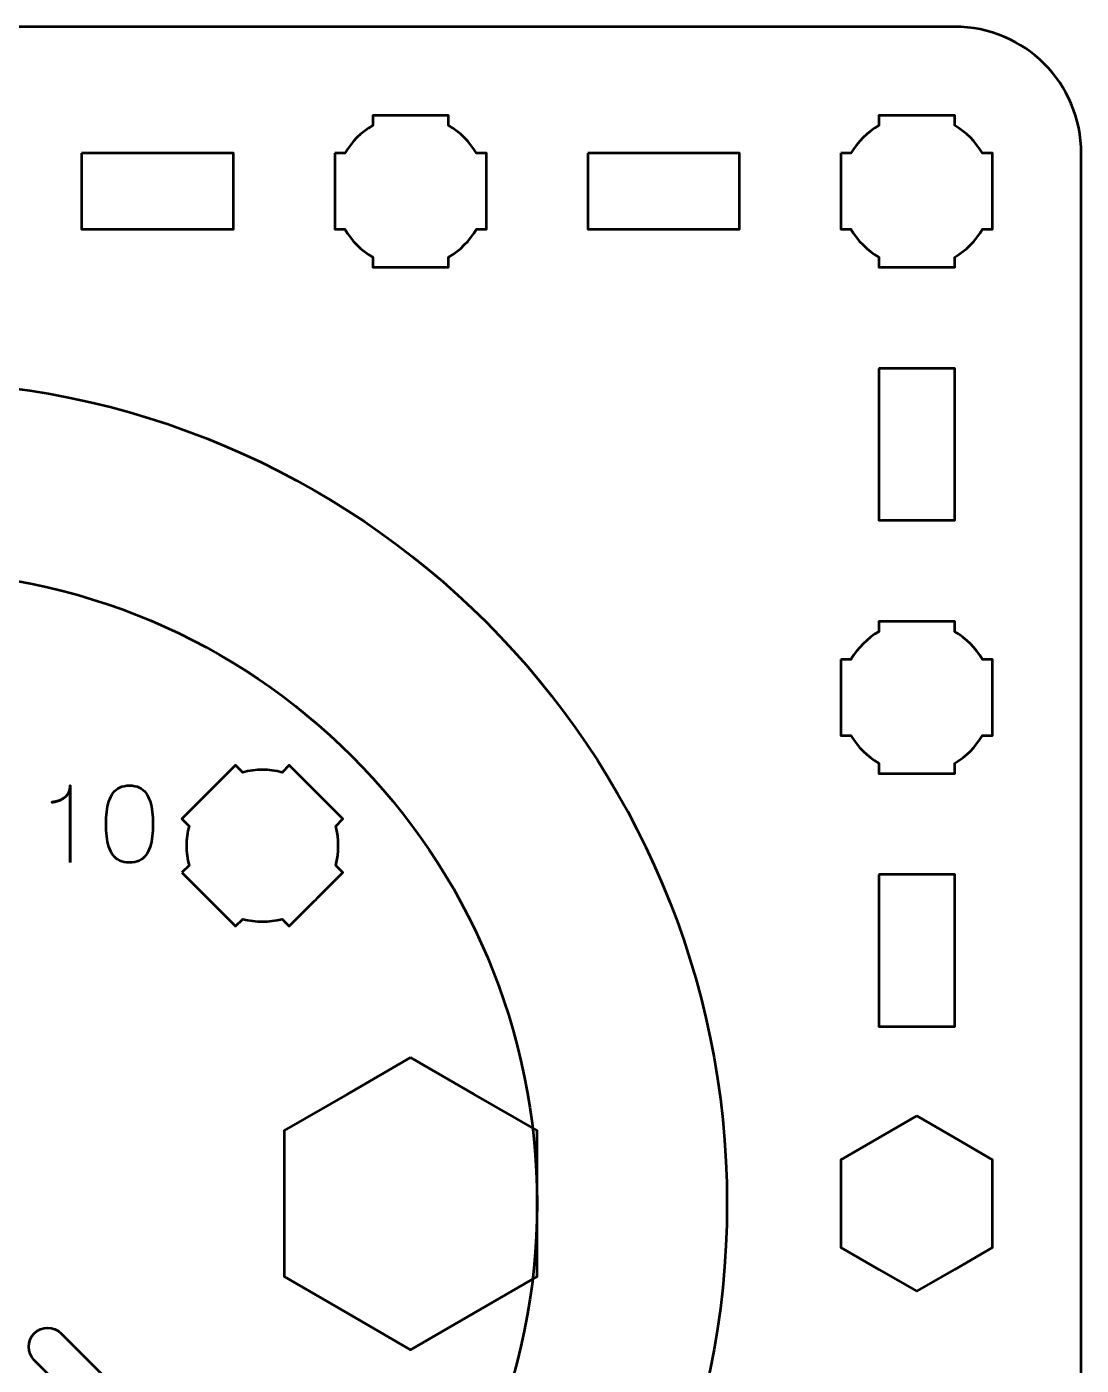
# Model space of a CAD drawing. Header units: centimetres. Extents: x -30.2 to 9.2, y -19.5 to -10.2.
# Drawn here: x -15.02 to -10.85, y -15.49 to -10.2 of the extents above; entities that cross this region are included whole.
import ezdxf

# ---------------------------------------------------------------- set-up
doc = ezdxf.new("R2010")
doc.units = ezdxf.units.CM
doc.header["$MEASUREMENT"] = 0
doc.layers.add('Layer 1', color=7, linetype='Continuous')

msp = doc.modelspace()

# ---------------------------------------------------------------- linework, layer by layer
at = {"layer": 'Layer 1', "lineweight": 53}
for major_axis in [(0, 3.25), (0, 2.5)]:
    msp.add_ellipse((-15.50001, -14.85001), major_axis=major_axis, ratio=1, dxfattribs=at)
for points, knots in [([(-19.64995, -10.19995), (-19.64995, -10.19995), (-11.35005, -10.19995), (-11.35005, -10.19995), (-11.35005, -10.19995), (-11.07305, -10.19995), (-10.84995, -10.42305), (-10.84995, -10.70005), (-10.84995, -10.70005), (-10.84995, -10.70005), (-10.84995, -18.99995), (-10.84995, -18.99995), (-10.84995, -18.99995), (-10.84995, -19.27695), (-11.07305, -19.50005), (-11.35005, -19.50005), (-11.35005, -19.50005), (-11.35005, -19.50005), (-19.64995, -19.50005), (-19.64995, -19.50005), (-19.64995, -19.50005), (-19.92695, -19.50005), (-20.15005, -19.27695), (-20.15005, -18.99995), (-20.15005, -18.99995), (-20.15005, -18.99995), (-20.15005, -10.70005), (-20.15005, -10.70005), (-20.15005, -10.70005), (-20.15005, -10.42305), (-19.92695, -10.19995), (-19.64995, -10.19995)], [0, 0, 0, 0, 0.125, 0.125, 0.125, 0.125, 0.25, 0.25, 0.25, 0.25, 0.375, 0.375, 0.375, 0.375, 0.5, 0.5, 0.5, 0.5, 0.625, 0.625, 0.625, 0.625, 0.75, 0.75, 0.75, 0.75, 0.875, 0.875, 0.875, 0.875, 1, 1, 1, 1]), ([(-13.80001, -10.69997), (-13.80001, -10.69997), (-13.75981, -10.69997), (-13.75981, -10.69997), (-13.75981, -10.69997), (-13.73348, -10.65445), (-13.69552, -10.61652), (-13.65001, -10.59019), (-13.65001, -10.59019), (-13.65001, -10.59019), (-13.65001, -10.54997), (-13.65001, -10.54997), (-13.65001, -10.54997), (-13.65001, -10.54997), (-13.35001, -10.54997), (-13.35001, -10.54997), (-13.35001, -10.54997), (-13.35001, -10.54997), (-13.35001, -10.59016), (-13.35001, -10.59016), (-13.35001, -10.59016), (-13.30448, -10.61649), (-13.26649, -10.65444), (-13.24013, -10.69997), (-13.24013, -10.69997), (-13.24013, -10.69997), (-13.20001, -10.69997), (-13.20001, -10.69997), (-13.20001, -10.69997), (-13.20001, -10.69997), (-13.20001, -10.84539), (-13.20001, -10.84539), (-13.20001, -10.84539), (-13.20001, -10.84539), (-13.19995, -10.85004), (-13.19995, -10.85004), (-13.19995, -10.85004), (-13.19995, -10.85004), (-13.20001, -10.85468), (-13.20001, -10.85468), (-13.20001, -10.85468), (-13.20001, -10.85468), (-13.20001, -10.99997), (-13.20001, -10.99997), (-13.20001, -10.99997), (-13.20001, -10.99997), (-13.24008, -10.99997), (-13.24008, -10.99997), (-13.24008, -10.99997), (-13.26643, -11.04554), (-13.30443, -11.08355), (-13.35001, -11.10991), (-13.35001, -11.10991), (-13.35001, -11.10991), (-13.35001, -11.14997), (-13.35001, -11.14997), (-13.35001, -11.14997), (-13.35001, -11.14997), (-13.49329, -11.14997), (-13.49329, -11.14997), (-13.49329, -11.14997), (-13.49329, -11.14997), (-13.49996, -11.15005), (-13.49996, -11.15005), (-13.49996, -11.15005), (-13.49996, -11.15005), (-13.50664, -11.14997), (-13.50664, -11.14997), (-13.50664, -11.14997), (-13.50664, -11.14997), (-13.65001, -11.14997), (-13.65001, -11.14997), (-13.65001, -11.14997), (-13.65001, -11.14997), (-13.65001, -11.10987), (-13.65001, -11.10987), (-13.65001, -11.10987), (-13.69555, -11.08351), (-13.73353, -11.04552), (-13.75986, -10.99997), (-13.75986, -10.99997), (-13.75986, -10.99997), (-13.80001, -10.99997), (-13.80001, -10.99997), (-13.80001, -10.99997), (-13.80001, -10.99997), (-13.80001, -10.69997), (-13.80001, -10.69997)], [0, 0, 0, 0, 0.0454545, 0.0454545, 0.0454545, 0.0454545, 0.0909091, 0.0909091, 0.0909091, 0.0909091, 0.1363636, 0.1363636, 0.1363636, 0.1363636, 0.1818182, 0.1818182, 0.1818182, 0.1818182, 0.2272727, 0.2272727, 0.2272727, 0.2272727, 0.2727273, 0.2727273, 0.2727273, 0.2727273, 0.3181818, 0.3181818, 0.3181818, 0.3181818, 0.3636364, 0.3636364, 0.3636364, 0.3636364, 0.4090909, 0.4090909, 0.4090909, 0.4090909, 0.4545455, 0.4545455, 0.4545455, 0.4545455, 0.5, 0.5, 0.5, 0.5, 0.5454545, 0.5454545, 0.5454545, 0.5454545, 0.5909091, 0.5909091, 0.5909091, 0.5909091, 0.6363636, 0.6363636, 0.6363636, 0.6363636, 0.6818182, 0.6818182, 0.6818182, 0.6818182, 0.7272727, 0.7272727, 0.7272727, 0.7272727, 0.7727273, 0.7727273, 0.7727273, 0.7727273, 0.8181818, 0.8181818, 0.8181818, 0.8181818, 0.8636364, 0.8636364, 0.8636364, 0.8636364, 0.9090909, 0.9090909, 0.9090909, 0.9090909, 0.9545455, 0.9545455, 0.9545455, 0.9545455, 1, 1, 1, 1]), ([(-11.80001, -10.69997), (-11.80001, -10.69997), (-11.75981, -10.69997), (-11.75981, -10.69997), (-11.75981, -10.69997), (-11.73348, -10.65445), (-11.69552, -10.61652), (-11.65001, -10.59019), (-11.65001, -10.59019), (-11.65001, -10.59019), (-11.65001, -10.54997), (-11.65001, -10.54997), (-11.65001, -10.54997), (-11.65001, -10.54997), (-11.35001, -10.54997), (-11.35001, -10.54997), (-11.35001, -10.54997), (-11.35001, -10.54997), (-11.35001, -10.59016), (-11.35001, -10.59016), (-11.35001, -10.59016), (-11.30448, -10.61649), (-11.26649, -10.65444), (-11.24013, -10.69997), (-11.24013, -10.69997), (-11.24013, -10.69997), (-11.20001, -10.69997), (-11.20001, -10.69997), (-11.20001, -10.69997), (-11.20001, -10.69997), (-11.20001, -10.84539), (-11.20001, -10.84539), (-11.20001, -10.84539), (-11.20001, -10.84539), (-11.19995, -10.85004), (-11.19995, -10.85004), (-11.19995, -10.85004), (-11.19995, -10.85004), (-11.20001, -10.85468), (-11.20001, -10.85468), (-11.20001, -10.85468), (-11.20001, -10.85468), (-11.20001, -10.99997), (-11.20001, -10.99997), (-11.20001, -10.99997), (-11.20001, -10.99997), (-11.24008, -10.99997), (-11.24008, -10.99997), (-11.24008, -10.99997), (-11.26643, -11.04554), (-11.30443, -11.08355), (-11.35001, -11.10991), (-11.35001, -11.10991), (-11.35001, -11.10991), (-11.35001, -11.14997), (-11.35001, -11.14997), (-11.35001, -11.14997), (-11.35001, -11.14997), (-11.49329, -11.14997), (-11.49329, -11.14997), (-11.49329, -11.14997), (-11.49329, -11.14997), (-11.49996, -11.15005), (-11.49996, -11.15005), (-11.49996, -11.15005), (-11.49996, -11.15005), (-11.50664, -11.14997), (-11.50664, -11.14997), (-11.50664, -11.14997), (-11.50664, -11.14997), (-11.65001, -11.14997), (-11.65001, -11.14997), (-11.65001, -11.14997), (-11.65001, -11.14997), (-11.65001, -11.10987), (-11.65001, -11.10987), (-11.65001, -11.10987), (-11.69555, -11.08351), (-11.73353, -11.04552), (-11.75986, -10.99997), (-11.75986, -10.99997), (-11.75986, -10.99997), (-11.80001, -10.99997), (-11.80001, -10.99997), (-11.80001, -10.99997), (-11.80001, -10.99997), (-11.80001, -10.69997), (-11.80001, -10.69997)], [0, 0, 0, 0, 0.0454545, 0.0454545, 0.0454545, 0.0454545, 0.0909091, 0.0909091, 0.0909091, 0.0909091, 0.1363636, 0.1363636, 0.1363636, 0.1363636, 0.1818182, 0.1818182, 0.1818182, 0.1818182, 0.2272727, 0.2272727, 0.2272727, 0.2272727, 0.2727273, 0.2727273, 0.2727273, 0.2727273, 0.3181818, 0.3181818, 0.3181818, 0.3181818, 0.3636364, 0.3636364, 0.3636364, 0.3636364, 0.4090909, 0.4090909, 0.4090909, 0.4090909, 0.4545455, 0.4545455, 0.4545455, 0.4545455, 0.5, 0.5, 0.5, 0.5, 0.5454545, 0.5454545, 0.5454545, 0.5454545, 0.5909091, 0.5909091, 0.5909091, 0.5909091, 0.6363636, 0.6363636, 0.6363636, 0.6363636, 0.6818182, 0.6818182, 0.6818182, 0.6818182, 0.7272727, 0.7272727, 0.7272727, 0.7272727, 0.7727273, 0.7727273, 0.7727273, 0.7727273, 0.8181818, 0.8181818, 0.8181818, 0.8181818, 0.8636364, 0.8636364, 0.8636364, 0.8636364, 0.9090909, 0.9090909, 0.9090909, 0.9090909, 0.9545455, 0.9545455, 0.9545455, 0.9545455, 1, 1, 1, 1]), ([(-14.79997, -10.70005), (-14.79997, -10.70005), (-14.19997, -10.70005), (-14.19997, -10.70005), (-14.19997, -10.70005), (-14.19997, -10.70005), (-14.19997, -11.00005), (-14.19997, -11.00005), (-14.19997, -11.00005), (-14.19997, -11.00005), (-14.79997, -11.00005), (-14.79997, -11.00005), (-14.79997, -11.00005), (-14.79997, -11.00005), (-14.79997, -10.70005), (-14.79997, -10.70005)], [0, 0, 0, 0, 0.25, 0.25, 0.25, 0.25, 0.5, 0.5, 0.5, 0.5, 0.75, 0.75, 0.75, 0.75, 1, 1, 1, 1]), ([(-12.8, -10.70005), (-12.8, -10.70005), (-12.2, -10.70005), (-12.2, -10.70005), (-12.2, -10.70005), (-12.2, -10.70005), (-12.2, -11.00005), (-12.2, -11.00005), (-12.2, -11.00005), (-12.2, -11.00005), (-12.8, -11.00005), (-12.8, -11.00005), (-12.8, -11.00005), (-12.8, -11.00005), (-12.8, -10.70005), (-12.8, -10.70005)], [0, 0, 0, 0, 0.25, 0.25, 0.25, 0.25, 0.5, 0.5, 0.5, 0.5, 0.75, 0.75, 0.75, 0.75, 1, 1, 1, 1]), ([(-11.65005, -11.55), (-11.65005, -11.55), (-11.35005, -11.55), (-11.35005, -11.55), (-11.35005, -11.55), (-11.35005, -11.55), (-11.35005, -12.15), (-11.35005, -12.15), (-11.35005, -12.15), (-11.35005, -12.15), (-11.65005, -12.15), (-11.65005, -12.15), (-11.65005, -12.15), (-11.65005, -12.15), (-11.65005, -11.55), (-11.65005, -11.55)], [0, 0, 0, 0, 0.25, 0.25, 0.25, 0.25, 0.5, 0.5, 0.5, 0.5, 0.75, 0.75, 0.75, 0.75, 1, 1, 1, 1]), ([(-11.80001, -12.69997), (-11.80001, -12.69997), (-11.75981, -12.69997), (-11.75981, -12.69997), (-11.75981, -12.69997), (-11.73348, -12.65445), (-11.69552, -12.61652), (-11.65001, -12.59019), (-11.65001, -12.59019), (-11.65001, -12.59019), (-11.65001, -12.54997), (-11.65001, -12.54997), (-11.65001, -12.54997), (-11.65001, -12.54997), (-11.35001, -12.54997), (-11.35001, -12.54997), (-11.35001, -12.54997), (-11.35001, -12.54997), (-11.35001, -12.59016), (-11.35001, -12.59016), (-11.35001, -12.59016), (-11.30448, -12.61649), (-11.26649, -12.65444), (-11.24013, -12.69997), (-11.24013, -12.69997), (-11.24013, -12.69997), (-11.20001, -12.69997), (-11.20001, -12.69997), (-11.20001, -12.69997), (-11.20001, -12.69997), (-11.20001, -12.84539), (-11.20001, -12.84539), (-11.20001, -12.84539), (-11.20001, -12.84539), (-11.19995, -12.85004), (-11.19995, -12.85004), (-11.19995, -12.85004), (-11.19995, -12.85004), (-11.20001, -12.85468), (-11.20001, -12.85468), (-11.20001, -12.85468), (-11.20001, -12.85468), (-11.20001, -12.99997), (-11.20001, -12.99997), (-11.20001, -12.99997), (-11.20001, -12.99997), (-11.24008, -12.99997), (-11.24008, -12.99997), (-11.24008, -12.99997), (-11.26643, -13.04554), (-11.30443, -13.08355), (-11.35001, -13.10991), (-11.35001, -13.10991), (-11.35001, -13.10991), (-11.35001, -13.14997), (-11.35001, -13.14997), (-11.35001, -13.14997), (-11.35001, -13.14997), (-11.49329, -13.14997), (-11.49329, -13.14997), (-11.49329, -13.14997), (-11.49329, -13.14997), (-11.49996, -13.15005), (-11.49996, -13.15005), (-11.49996, -13.15005), (-11.49996, -13.15005), (-11.50664, -13.14997), (-11.50664, -13.14997), (-11.50664, -13.14997), (-11.50664, -13.14997), (-11.65001, -13.14997), (-11.65001, -13.14997), (-11.65001, -13.14997), (-11.65001, -13.14997), (-11.65001, -13.10987), (-11.65001, -13.10987), (-11.65001, -13.10987), (-11.69555, -13.08351), (-11.73353, -13.04552), (-11.75986, -12.99997), (-11.75986, -12.99997), (-11.75986, -12.99997), (-11.80001, -12.99997), (-11.80001, -12.99997), (-11.80001, -12.99997), (-11.80001, -12.99997), (-11.80001, -12.69997), (-11.80001, -12.69997)], [0, 0, 0, 0, 0.0454545, 0.0454545, 0.0454545, 0.0454545, 0.0909091, 0.0909091, 0.0909091, 0.0909091, 0.1363636, 0.1363636, 0.1363636, 0.1363636, 0.1818182, 0.1818182, 0.1818182, 0.1818182, 0.2272727, 0.2272727, 0.2272727, 0.2272727, 0.2727273, 0.2727273, 0.2727273, 0.2727273, 0.3181818, 0.3181818, 0.3181818, 0.3181818, 0.3636364, 0.3636364, 0.3636364, 0.3636364, 0.4090909, 0.4090909, 0.4090909, 0.4090909, 0.4545455, 0.4545455, 0.4545455, 0.4545455, 0.5, 0.5, 0.5, 0.5, 0.5454545, 0.5454545, 0.5454545, 0.5454545, 0.5909091, 0.5909091, 0.5909091, 0.5909091, 0.6363636, 0.6363636, 0.6363636, 0.6363636, 0.6818182, 0.6818182, 0.6818182, 0.6818182, 0.7272727, 0.7272727, 0.7272727, 0.7272727, 0.7727273, 0.7727273, 0.7727273, 0.7727273, 0.8181818, 0.8181818, 0.8181818, 0.8181818, 0.8636364, 0.8636364, 0.8636364, 0.8636364, 0.9090909, 0.9090909, 0.9090909, 0.9090909, 0.9545455, 0.9545455, 0.9545455, 0.9545455, 1, 1, 1, 1]), ([(-14.40401, -13.54185), (-14.40401, -13.54185), (-14.37558, -13.51343), (-14.37558, -13.51343), (-14.37558, -13.51343), (-14.38915, -13.46262), (-14.38913, -13.40896), (-14.37557, -13.35816), (-14.37557, -13.35816), (-14.37557, -13.35816), (-14.40401, -13.32972), (-14.40401, -13.32972), (-14.40401, -13.32972), (-14.40401, -13.32972), (-14.19187, -13.11759), (-14.19187, -13.11759), (-14.19187, -13.11759), (-14.19187, -13.11759), (-14.16346, -13.14601), (-14.16346, -13.14601), (-14.16346, -13.14601), (-14.11264, -13.13243), (-14.05895, -13.1324), (-14.00811, -13.14596), (-14.00811, -13.14596), (-14.00811, -13.14596), (-13.97974, -13.11759), (-13.97974, -13.11759), (-13.97974, -13.11759), (-13.97974, -13.11759), (-13.87692, -13.22042), (-13.87692, -13.22042), (-13.87692, -13.22042), (-13.87692, -13.22042), (-13.87358, -13.22366), (-13.87358, -13.22366), (-13.87358, -13.22366), (-13.87358, -13.22366), (-13.87035, -13.22698), (-13.87035, -13.22698), (-13.87035, -13.22698), (-13.87035, -13.22698), (-13.76761, -13.32972), (-13.76761, -13.32972), (-13.76761, -13.32972), (-13.76761, -13.32972), (-13.79594, -13.35805), (-13.79594, -13.35805), (-13.79594, -13.35805), (-13.78235, -13.40891), (-13.78235, -13.46266), (-13.79594, -13.51353), (-13.79594, -13.51353), (-13.79594, -13.51353), (-13.76761, -13.54185), (-13.76761, -13.54185), (-13.76761, -13.54185), (-13.76761, -13.54185), (-13.86893, -13.64317), (-13.86893, -13.64317), (-13.86893, -13.64317), (-13.86893, -13.64317), (-13.87358, -13.64794), (-13.87358, -13.64794), (-13.87358, -13.64794), (-13.87358, -13.64794), (-13.87836, -13.65261), (-13.87836, -13.65261), (-13.87836, -13.65261), (-13.87836, -13.65261), (-13.97974, -13.75398), (-13.97974, -13.75398), (-13.97974, -13.75398), (-13.97974, -13.75398), (-14.0081, -13.72563), (-14.0081, -13.72563), (-14.0081, -13.72563), (-14.05894, -13.73919), (-14.11266, -13.73918), (-14.16348, -13.72559), (-14.16348, -13.72559), (-14.16348, -13.72559), (-14.19187, -13.75398), (-14.19187, -13.75398), (-14.19187, -13.75398), (-14.19187, -13.75398), (-14.40401, -13.54185), (-14.40401, -13.54185)], [0, 0, 0, 0, 0.0454545, 0.0454545, 0.0454545, 0.0454545, 0.0909091, 0.0909091, 0.0909091, 0.0909091, 0.1363636, 0.1363636, 0.1363636, 0.1363636, 0.1818182, 0.1818182, 0.1818182, 0.1818182, 0.2272727, 0.2272727, 0.2272727, 0.2272727, 0.2727273, 0.2727273, 0.2727273, 0.2727273, 0.3181818, 0.3181818, 0.3181818, 0.3181818, 0.3636364, 0.3636364, 0.3636364, 0.3636364, 0.4090909, 0.4090909, 0.4090909, 0.4090909, 0.4545455, 0.4545455, 0.4545455, 0.4545455, 0.5, 0.5, 0.5, 0.5, 0.5454545, 0.5454545, 0.5454545, 0.5454545, 0.5909091, 0.5909091, 0.5909091, 0.5909091, 0.6363636, 0.6363636, 0.6363636, 0.6363636, 0.6818182, 0.6818182, 0.6818182, 0.6818182, 0.7272727, 0.7272727, 0.7272727, 0.7272727, 0.7727273, 0.7727273, 0.7727273, 0.7727273, 0.8181818, 0.8181818, 0.8181818, 0.8181818, 0.8636364, 0.8636364, 0.8636364, 0.8636364, 0.9090909, 0.9090909, 0.9090909, 0.9090909, 0.9545455, 0.9545455, 0.9545455, 0.9545455, 1, 1, 1, 1]), ([(-11.65005, -13.54996), (-11.65005, -13.54996), (-11.35005, -13.54996), (-11.35005, -13.54996), (-11.35005, -13.54996), (-11.35005, -13.54996), (-11.35005, -14.14997), (-11.35005, -14.14997), (-11.35005, -14.14997), (-11.35005, -14.14997), (-11.65005, -14.14997), (-11.65005, -14.14997), (-11.65005, -14.14997), (-11.65005, -14.14997), (-11.65005, -13.54996), (-11.65005, -13.54996)], [0, 0, 0, 0, 0.25, 0.25, 0.25, 0.25, 0.5, 0.5, 0.5, 0.5, 0.75, 0.75, 0.75, 0.75, 1, 1, 1, 1]), ([(-13.5, -14.27264), (-13.5, -14.27264), (-13.25, -14.41698), (-13.25, -14.41698), (-13.25, -14.41698), (-13.25, -14.41698), (-13, -14.56132), (-13, -14.56132), (-13, -14.56132), (-13, -14.56132), (-13, -14.85), (-13, -14.85), (-13, -14.85), (-13, -14.85), (-13, -15.13868), (-13, -15.13868), (-13, -15.13868), (-13, -15.13868), (-13.25, -15.28302), (-13.25, -15.28302), (-13.25, -15.28302), (-13.25, -15.28302), (-13.5, -15.42736), (-13.5, -15.42736), (-13.5, -15.42736), (-13.5, -15.42736), (-13.75, -15.28302), (-13.75, -15.28302), (-13.75, -15.28302), (-13.75, -15.28302), (-14, -15.13868), (-14, -15.13868), (-14, -15.13868), (-14, -15.13868), (-14, -14.85), (-14, -14.85), (-14, -14.85), (-14, -14.85), (-14, -14.56132), (-14, -14.56132), (-14, -14.56132), (-14, -14.56132), (-13.75, -14.41698), (-13.75, -14.41698), (-13.75, -14.41698), (-13.75, -14.41698), (-13.5, -14.27264), (-13.5, -14.27264)], [0, 0, 0, 0, 0.0833333, 0.0833333, 0.0833333, 0.0833333, 0.1666667, 0.1666667, 0.1666667, 0.1666667, 0.25, 0.25, 0.25, 0.25, 0.3333333, 0.3333333, 0.3333333, 0.3333333, 0.4166667, 0.4166667, 0.4166667, 0.4166667, 0.5, 0.5, 0.5, 0.5, 0.5833333, 0.5833333, 0.5833333, 0.5833333, 0.6666667, 0.6666667, 0.6666667, 0.6666667, 0.75, 0.75, 0.75, 0.75, 0.8333333, 0.8333333, 0.8333333, 0.8333333, 0.9166667, 0.9166667, 0.9166667, 0.9166667, 1, 1, 1, 1]), ([(-11.5, -14.50357), (-11.5, -14.50357), (-11.35, -14.59018), (-11.35, -14.59018), (-11.35, -14.59018), (-11.35, -14.59018), (-11.2, -14.67678), (-11.2, -14.67678), (-11.2, -14.67678), (-11.2, -14.67678), (-11.2, -14.84998), (-11.2, -14.84998), (-11.2, -14.84998), (-11.2, -14.84998), (-11.2, -15.02318), (-11.2, -15.02318), (-11.2, -15.02318), (-11.2, -15.02318), (-11.35, -15.10978), (-11.35, -15.10978), (-11.35, -15.10978), (-11.35, -15.10978), (-11.5, -15.19639), (-11.5, -15.19639), (-11.5, -15.19639), (-11.5, -15.19639), (-11.65, -15.10978), (-11.65, -15.10978), (-11.65, -15.10978), (-11.65, -15.10978), (-11.8, -15.02318), (-11.8, -15.02318), (-11.8, -15.02318), (-11.8, -15.02318), (-11.8, -14.84998), (-11.8, -14.84998), (-11.8, -14.84998), (-11.8, -14.84998), (-11.8, -14.67678), (-11.8, -14.67678), (-11.8, -14.67678), (-11.8, -14.67678), (-11.65, -14.59018), (-11.65, -14.59018), (-11.65, -14.59018), (-11.65, -14.59018), (-11.5, -14.50357), (-11.5, -14.50357)], [0, 0, 0, 0, 0.0833333, 0.0833333, 0.0833333, 0.0833333, 0.1666667, 0.1666667, 0.1666667, 0.1666667, 0.25, 0.25, 0.25, 0.25, 0.3333333, 0.3333333, 0.3333333, 0.3333333, 0.4166667, 0.4166667, 0.4166667, 0.4166667, 0.5, 0.5, 0.5, 0.5, 0.5833333, 0.5833333, 0.5833333, 0.5833333, 0.6666667, 0.6666667, 0.6666667, 0.6666667, 0.75, 0.75, 0.75, 0.75, 0.8333333, 0.8333333, 0.8333333, 0.8333333, 0.9166667, 0.9166667, 0.9166667, 0.9166667, 1, 1, 1, 1]), ([(-14.88128, -15.36266), (-14.91057, -15.33337), (-14.95807, -15.33337), (-14.98735, -15.36266), (-14.98735, -15.36266), (-15.01663, -15.39194), (-15.01663, -15.43944), (-14.98735, -15.46872), (-14.98735, -15.46872), (-14.98735, -15.46872), (-14.70451, -15.75156), (-14.70451, -15.75156), (-14.70451, -15.75156), (-14.67523, -15.78085), (-14.62772, -15.78085), (-14.59844, -15.75156), (-14.59844, -15.75156), (-14.56916, -15.72228), (-14.56916, -15.67478), (-14.59844, -15.6455), (-14.59844, -15.6455), (-14.59844, -15.6455), (-14.88128, -15.36266), (-14.88128, -15.36266)], [0, 0, 0, 0, 0.1666667, 0.1666667, 0.1666667, 0.1666667, 0.3333333, 0.3333333, 0.3333333, 0.3333333, 0.5, 0.5, 0.5, 0.5, 0.6666667, 0.6666667, 0.6666667, 0.6666667, 0.8333333, 0.8333333, 0.8333333, 0.8333333, 1, 1, 1, 1])]:
    msp.add_open_spline(points, degree=3, knots=knots, dxfattribs=at)
at = {"layer": 'Layer 1', "color": 5, "lineweight": 53}
for points, knots in [([(-14.84532, -13.50279), (-14.84532, -13.50279), (-14.84532, -13.19757), (-14.84532, -13.19757), (-14.84532, -13.19757), (-14.84539, -13.20794), (-14.84723, -13.21683), (-14.85076, -13.22424), (-14.85076, -13.22424), (-14.85421, -13.23172), (-14.8588, -13.23786), (-14.86444, -13.24279), (-14.86444, -13.24279), (-14.87009, -13.24773), (-14.87616, -13.25168), (-14.88265, -13.25465), (-14.88265, -13.25465), (-14.88914, -13.25754), (-14.89542, -13.25973), (-14.90149, -13.26107), (-14.90149, -13.26107), (-14.90762, -13.26248), (-14.91285, -13.26333), (-14.91729, -13.26361), (-14.91729, -13.26361), (-14.91285, -13.26333), (-14.90762, -13.26248), (-14.90149, -13.26107), (-14.90149, -13.26107), (-14.89542, -13.25973), (-14.88914, -13.25754), (-14.88265, -13.25465), (-14.88265, -13.25465), (-14.87616, -13.25168), (-14.87009, -13.24773), (-14.86444, -13.24279), (-14.86444, -13.24279), (-14.8588, -13.23786), (-14.85421, -13.23172), (-14.85076, -13.22424), (-14.85076, -13.22424), (-14.84723, -13.21683), (-14.84539, -13.20794), (-14.84532, -13.19757), (-14.84532, -13.19757), (-14.84532, -13.19757), (-14.84532, -13.50279), (-14.84532, -13.50279)], [0, 0, 0, 0, 0.0833333, 0.0833333, 0.0833333, 0.0833333, 0.1666667, 0.1666667, 0.1666667, 0.1666667, 0.25, 0.25, 0.25, 0.25, 0.3333333, 0.3333333, 0.3333333, 0.3333333, 0.4166667, 0.4166667, 0.4166667, 0.4166667, 0.5, 0.5, 0.5, 0.5, 0.5833333, 0.5833333, 0.5833333, 0.5833333, 0.6666667, 0.6666667, 0.6666667, 0.6666667, 0.75, 0.75, 0.75, 0.75, 0.8333333, 0.8333333, 0.8333333, 0.8333333, 0.9166667, 0.9166667, 0.9166667, 0.9166667, 1, 1, 1, 1]), ([(-14.6108, -13.50279), (-14.59599, -13.50272), (-14.58322, -13.50011), (-14.57256, -13.49503), (-14.57256, -13.49503), (-14.56198, -13.48995), (-14.55316, -13.48268), (-14.54611, -13.47344), (-14.54611, -13.47344), (-14.53912, -13.46413), (-14.53362, -13.45312), (-14.52953, -13.44042), (-14.52953, -13.44042), (-14.5255, -13.42772), (-14.52261, -13.41382), (-14.52099, -13.39858), (-14.52099, -13.39858), (-14.51929, -13.38334), (-14.51845, -13.36732), (-14.51852, -13.35039), (-14.51852, -13.35039), (-14.51845, -13.33353), (-14.51929, -13.31751), (-14.52099, -13.30234), (-14.52099, -13.30234), (-14.52261, -13.28717), (-14.5255, -13.2732), (-14.52953, -13.2605), (-14.52953, -13.2605), (-14.53362, -13.24787), (-14.53912, -13.23687), (-14.54611, -13.22748), (-14.54611, -13.22748), (-14.55316, -13.21817), (-14.56198, -13.2109), (-14.57256, -13.20582), (-14.57256, -13.20582), (-14.58322, -13.20067), (-14.59599, -13.19806), (-14.6108, -13.19799), (-14.6108, -13.19799), (-14.62562, -13.19806), (-14.63839, -13.20067), (-14.64905, -13.20582), (-14.64905, -13.20582), (-14.65963, -13.2109), (-14.66845, -13.21817), (-14.6755, -13.22748), (-14.6755, -13.22748), (-14.68249, -13.23687), (-14.68799, -13.24787), (-14.69208, -13.2605), (-14.69208, -13.2605), (-14.69611, -13.2732), (-14.699, -13.28717), (-14.70062, -13.30234), (-14.70062, -13.30234), (-14.70231, -13.31751), (-14.70316, -13.33353), (-14.70309, -13.35039), (-14.70309, -13.35039), (-14.70316, -13.36732), (-14.70231, -13.38334), (-14.70062, -13.39858), (-14.70062, -13.39858), (-14.699, -13.41382), (-14.69611, -13.42772), (-14.69208, -13.44042), (-14.69208, -13.44042), (-14.68799, -13.45312), (-14.68249, -13.46413), (-14.6755, -13.47344), (-14.6755, -13.47344), (-14.66845, -13.48268), (-14.65963, -13.48995), (-14.64905, -13.49503), (-14.64905, -13.49503), (-14.63839, -13.50011), (-14.62562, -13.50272), (-14.6108, -13.50279)], [0, 0, 0, 0, 0.05, 0.05, 0.05, 0.05, 0.1, 0.1, 0.1, 0.1, 0.15, 0.15, 0.15, 0.15, 0.2, 0.2, 0.2, 0.2, 0.25, 0.25, 0.25, 0.25, 0.3, 0.3, 0.3, 0.3, 0.35, 0.35, 0.35, 0.35, 0.4, 0.4, 0.4, 0.4, 0.45, 0.45, 0.45, 0.45, 0.5, 0.5, 0.5, 0.5, 0.55, 0.55, 0.55, 0.55, 0.6, 0.6, 0.6, 0.6, 0.65, 0.65, 0.65, 0.65, 0.7, 0.7, 0.7, 0.7, 0.75, 0.75, 0.75, 0.75, 0.8, 0.8, 0.8, 0.8, 0.85, 0.85, 0.85, 0.85, 0.9, 0.9, 0.9, 0.9, 0.95, 0.95, 0.95, 0.95, 1, 1, 1, 1]), ([(-14.6108, -13.50279), (-14.59599, -13.50272), (-14.58322, -13.50011), (-14.57256, -13.49503), (-14.57256, -13.49503), (-14.56198, -13.48995), (-14.55316, -13.48268), (-14.54611, -13.47344), (-14.54611, -13.47344), (-14.53912, -13.46413), (-14.53362, -13.45312), (-14.52953, -13.44042), (-14.52953, -13.44042), (-14.5255, -13.42772), (-14.52261, -13.41382), (-14.52099, -13.39858), (-14.52099, -13.39858), (-14.51929, -13.38334), (-14.51845, -13.36732), (-14.51852, -13.35039), (-14.51852, -13.35039), (-14.51845, -13.33353), (-14.51929, -13.31751), (-14.52099, -13.30234), (-14.52099, -13.30234), (-14.52261, -13.28717), (-14.5255, -13.2732), (-14.52953, -13.2605), (-14.52953, -13.2605), (-14.53362, -13.24787), (-14.53912, -13.23687), (-14.54611, -13.22748), (-14.54611, -13.22748), (-14.55316, -13.21817), (-14.56198, -13.2109), (-14.57256, -13.20582), (-14.57256, -13.20582), (-14.58322, -13.20067), (-14.59599, -13.19806), (-14.6108, -13.19799), (-14.6108, -13.19799), (-14.62562, -13.19806), (-14.63839, -13.20067), (-14.64905, -13.20582), (-14.64905, -13.20582), (-14.65963, -13.2109), (-14.66845, -13.21817), (-14.6755, -13.22748), (-14.6755, -13.22748), (-14.68249, -13.23687), (-14.68799, -13.24787), (-14.69208, -13.2605), (-14.69208, -13.2605), (-14.69611, -13.2732), (-14.699, -13.28717), (-14.70062, -13.30234), (-14.70062, -13.30234), (-14.70231, -13.31751), (-14.70316, -13.33353), (-14.70309, -13.35039), (-14.70309, -13.35039), (-14.70316, -13.36732), (-14.70231, -13.38334), (-14.70062, -13.39858), (-14.70062, -13.39858), (-14.699, -13.41382), (-14.69611, -13.42772), (-14.69208, -13.44042), (-14.69208, -13.44042), (-14.68799, -13.45312), (-14.68249, -13.46413), (-14.6755, -13.47344), (-14.6755, -13.47344), (-14.66845, -13.48268), (-14.65963, -13.48995), (-14.64905, -13.49503), (-14.64905, -13.49503), (-14.63839, -13.50011), (-14.62562, -13.50272), (-14.6108, -13.50279)], [0, 0, 0, 0, 0.05, 0.05, 0.05, 0.05, 0.1, 0.1, 0.1, 0.1, 0.15, 0.15, 0.15, 0.15, 0.2, 0.2, 0.2, 0.2, 0.25, 0.25, 0.25, 0.25, 0.3, 0.3, 0.3, 0.3, 0.35, 0.35, 0.35, 0.35, 0.4, 0.4, 0.4, 0.4, 0.45, 0.45, 0.45, 0.45, 0.5, 0.5, 0.5, 0.5, 0.55, 0.55, 0.55, 0.55, 0.6, 0.6, 0.6, 0.6, 0.65, 0.65, 0.65, 0.65, 0.7, 0.7, 0.7, 0.7, 0.75, 0.75, 0.75, 0.75, 0.8, 0.8, 0.8, 0.8, 0.85, 0.85, 0.85, 0.85, 0.9, 0.9, 0.9, 0.9, 0.95, 0.95, 0.95, 0.95, 1, 1, 1, 1])]:
    msp.add_open_spline(points, degree=3, knots=knots, dxfattribs=at)

doc.saveas('drawing.dxf')
